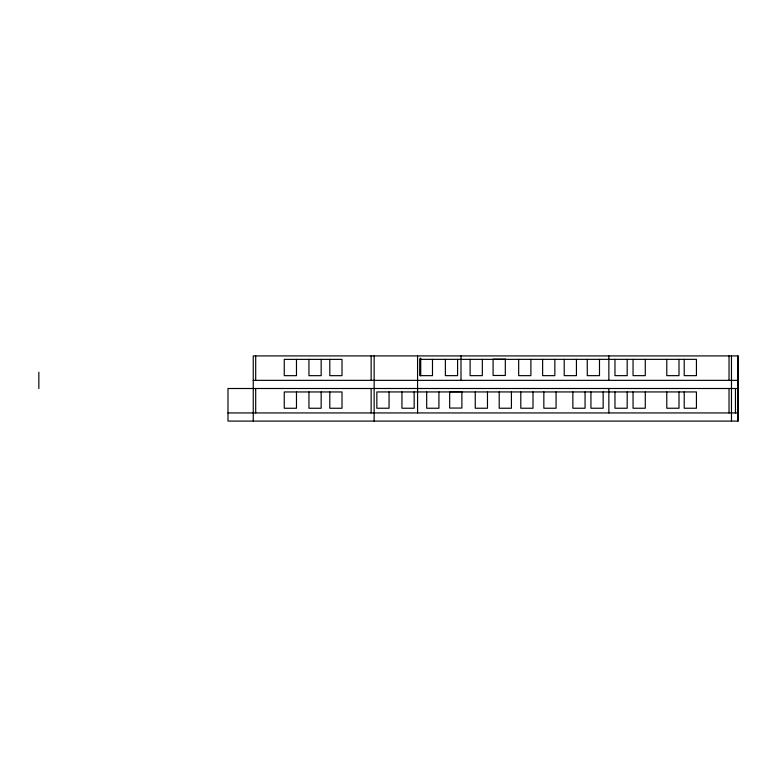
<?xml version="1.0" encoding="UTF-8"?>
<svg xmlns="http://www.w3.org/2000/svg" width="777" height="777" viewBox="0 0 777 777"><rect width="100%" height="100%" fill="white"/><g stroke="black" fill="none" stroke-linecap="round" stroke-linejoin="round"><path stroke-width="1.17" d="M253.244 380.351L737.907 380.351M737.907 388.5L227.991 388.5L227.991 421.085L738.15 421.085L738.15 355.915L253.244 355.915L253.244 421.085M227.991 412.937L737.907 412.937M737.907 355.915L737.907 421.085M735.46 388.5L735.46 412.937M731.468 355.915L731.468 421.085M729.03 355.915L729.03 380.351M729.03 388.5L729.03 412.937M684.216 359.353L684.216 375.65L696.435 375.65L696.435 359.353L420.27 359.353L420.27 375.65L432.488 375.65L432.488 359.353M684.216 391.938L684.216 408.236L696.435 408.236L696.435 391.938L376.845 391.938L376.845 408.236L389.063 408.236L389.063 391.938M679.001 359.353L679.001 375.65L666.783 375.65L666.783 359.353M679.001 391.938L679.001 408.236L666.783 408.236L666.783 391.938M645.279 359.353L645.279 375.65L633.051 375.65L633.051 359.353M645.279 391.938L645.279 408.236L633.051 408.236L633.051 391.938M627.185 359.353L627.185 375.65L614.966 375.65L614.966 359.353M627.185 391.938L627.185 408.236L614.966 408.236L614.966 391.938M608.857 355.915L608.857 380.351M608.857 388.5L608.857 412.937M603.156 391.938L603.156 408.236L590.938 408.236L590.938 391.938M599.485 359.353L599.485 375.65L587.266 375.65L587.266 359.353M585.071 391.938L585.071 408.236L572.853 408.236L572.853 391.938M576.437 359.353L576.437 375.65L564.209 375.65L564.209 359.353M556.07 391.938L556.07 408.236L543.842 408.236L543.842 391.938M554.846 359.353L554.846 375.65L542.628 375.65L542.628 359.353M533.012 391.938L533.012 408.236L520.794 408.236L520.794 391.938M530.895 359.353L530.895 375.65L518.677 375.65L518.677 359.353M511.421 391.938L511.421 408.236L499.203 408.236L499.203 391.938M487.47 391.938L487.47 408.236L475.252 408.236L475.252 391.938M482.332 359.353L482.332 375.65L470.114 375.65L470.114 359.353M460.994 355.915L460.994 380.351M457.585 359.353L457.585 375.65L445.367 375.65L445.367 359.353M438.918 391.938L438.918 408.236L426.69 408.236L426.69 391.938M420.736 358.236L420.736 375.699M420.017 358.236L420.017 375.699M417.57 355.915L417.57 412.937M414.16 391.938L414.16 408.236L401.942 408.236L401.942 391.938M374.145 355.915L374.145 421.085M371.134 355.915L371.134 380.351M371.134 388.5L371.134 412.937M329.798 359.372L329.798 375.67L342.016 375.67L342.016 359.372L284.256 359.372L284.256 375.67L296.474 375.67L296.474 359.372M329.798 391.958L329.798 408.255L342.016 408.255L342.016 391.958L284.256 391.958L284.256 408.255L296.474 408.255L296.474 391.958M321.163 359.372L321.163 375.67L308.945 375.67L308.945 359.372M321.163 391.958L321.163 408.255L308.945 408.255L308.945 391.958M255.691 355.915L255.691 380.351M255.691 388.5L255.691 412.937M38.85 372.202L38.85 388.5M505.312 359.178L493.094 359.178L493.094 375.476L505.312 375.476L505.312 359.178M461.888 391.763L449.669 391.763L449.669 408.061L461.888 408.061L461.888 391.763"/></g></svg>
